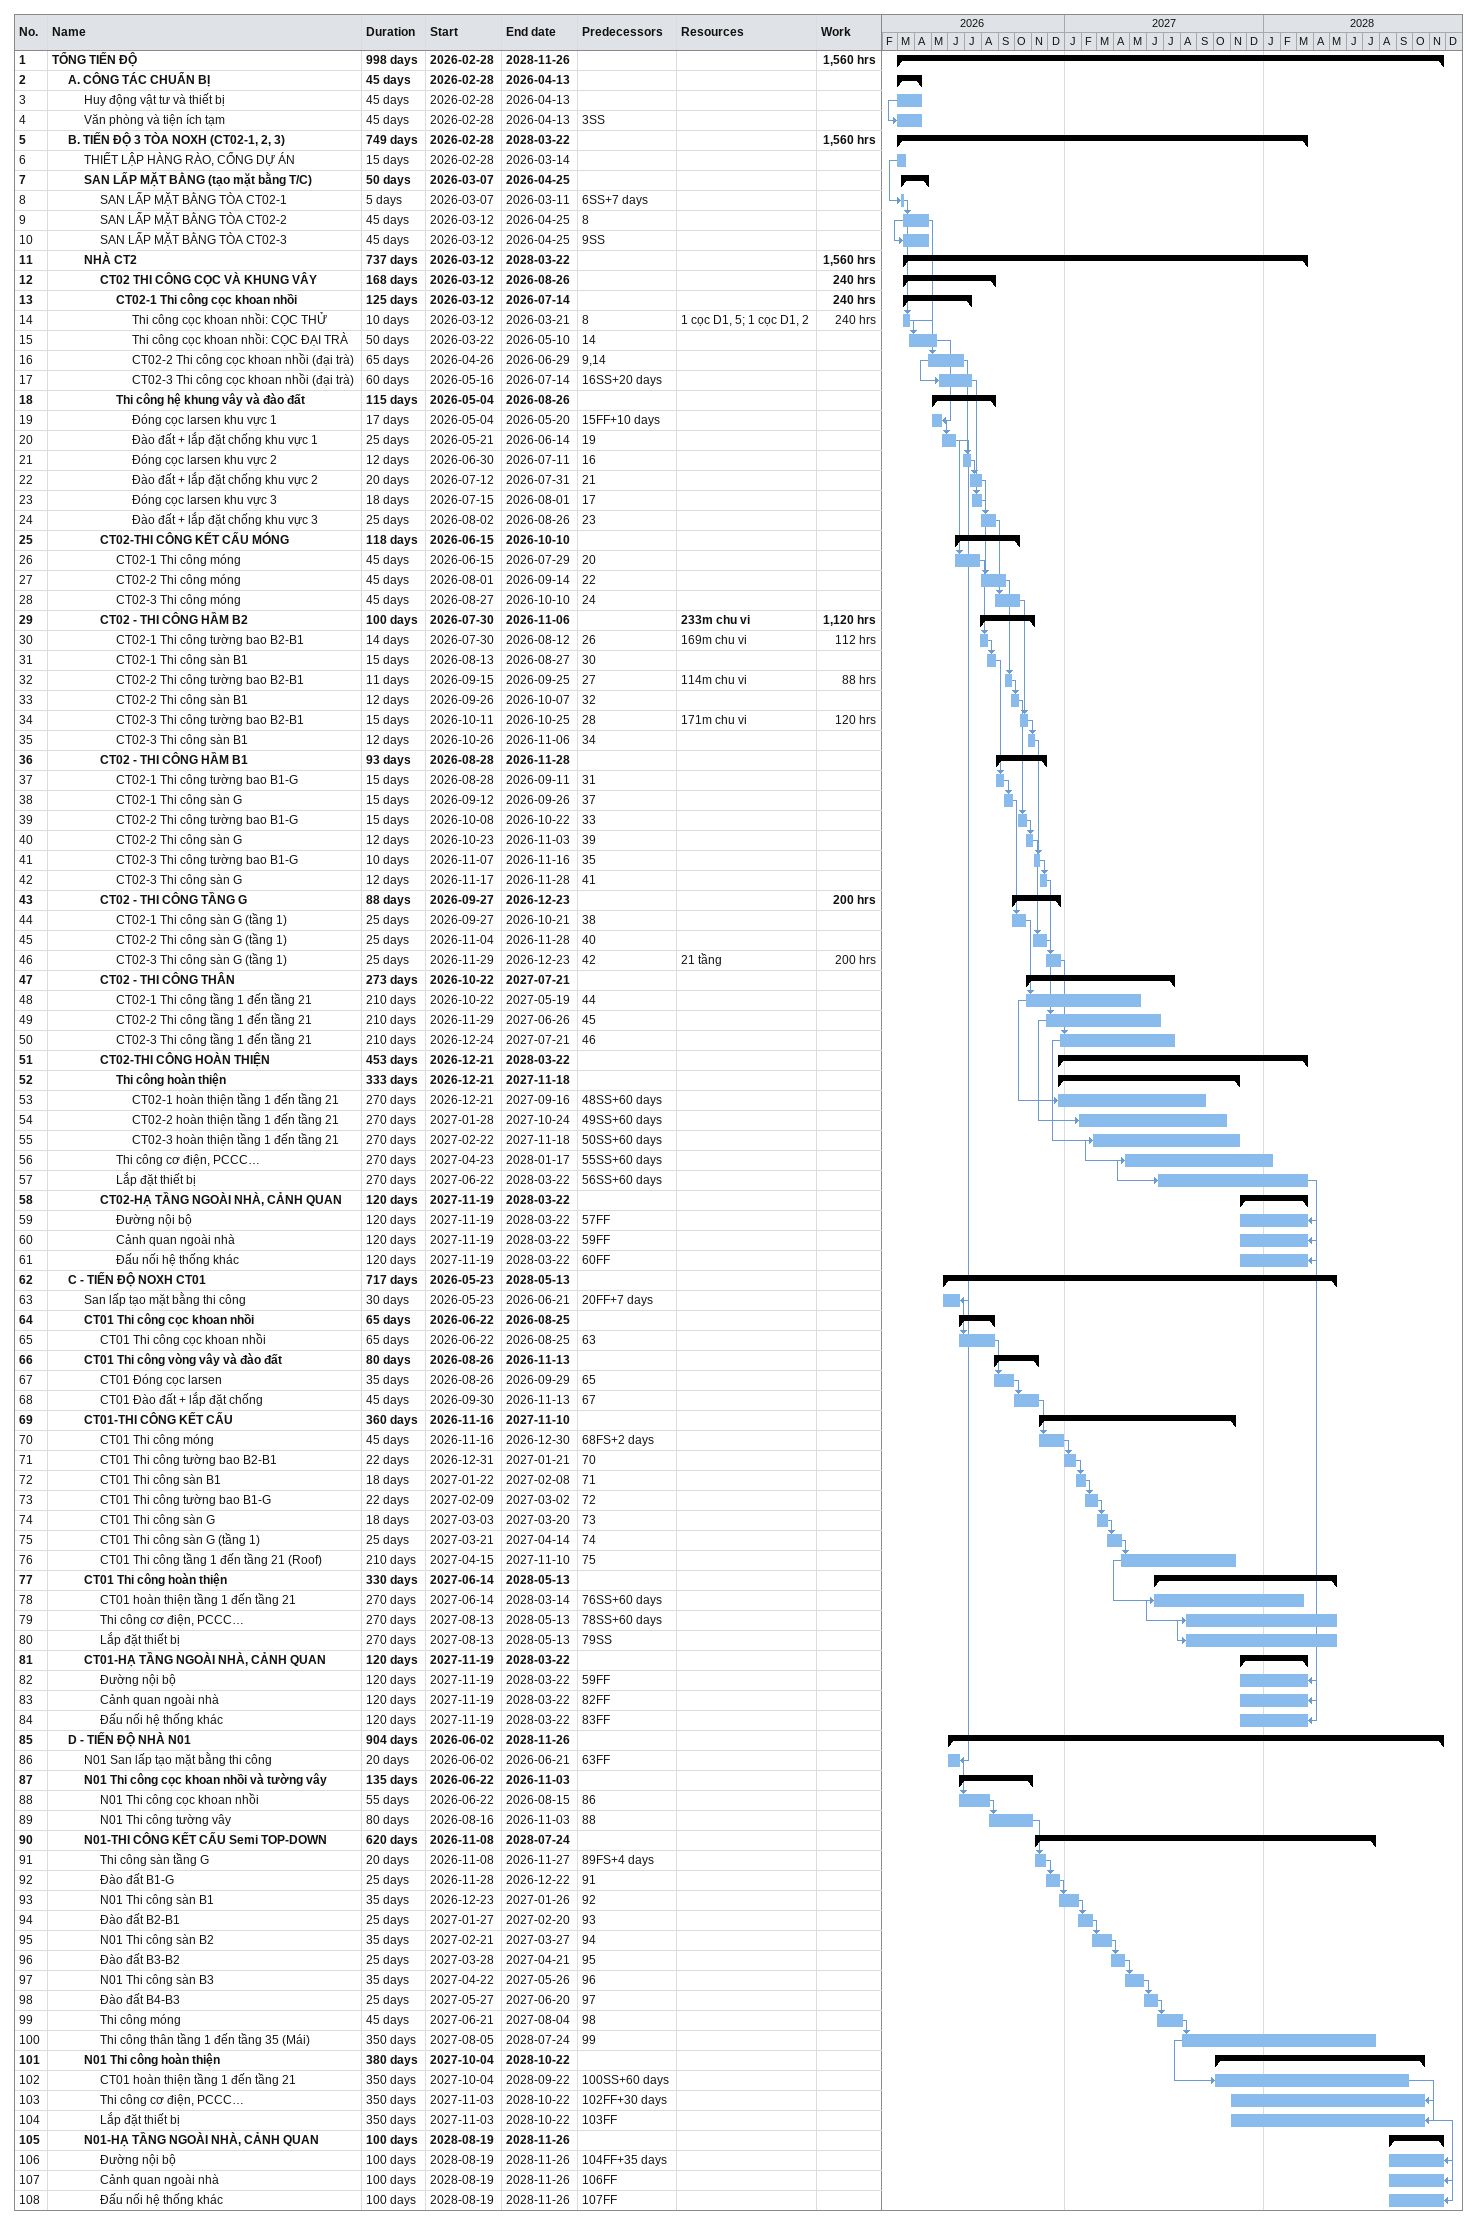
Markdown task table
| ID | Level | Task | Duration | Start | Finish | Predecessors | Resources | Work (h) |
|---|---|---|---|---|---|---|---|---|
| 1 | 1 | **TỔNG TIẾN ĐỘ** | 998d | 2026-02-28 | 2028-11-26 |  |  | 1560 |
| 2 | 2 | **A. CÔNG TÁC CHUẨN BỊ** | 45d | 2026-02-28 | 2026-04-13 |  |  |  |
| 3 | 3 | Huy động vật tư và thiết bị | 45d | 2026-02-28 | 2026-04-13 |  |  |  |
| 4 | 3 | Văn phòng và tiện ích tạm | 45d | 2026-02-28 | 2026-04-13 | 3SS |  |  |
| 5 | 2 | **B. TIẾN ĐỘ 3 TÒA NOXH (CT02-1, 2, 3)** | 749d | 2026-02-28 | 2028-03-22 |  |  | 1560 |
| 6 | 3 | THIẾT LẬP HÀNG RÀO, CỔNG DỰ ÁN | 15d | 2026-02-28 | 2026-03-14 |  |  |  |
| 7 | 3 | **SAN LẤP MẶT BẰNG (tạo mặt bằng T/C)** | 50d | 2026-03-07 | 2026-04-25 |  |  |  |
| 8 | 4 | SAN LẤP MẶT BẰNG TÒA CT02-1 | 5d | 2026-03-07 | 2026-03-11 | 6SS+7d |  |  |
| 9 | 4 | SAN LẤP MẶT BẰNG TÒA CT02-2 | 45d | 2026-03-12 | 2026-04-25 | 8 |  |  |
| 10 | 4 | SAN LẤP MẶT BẰNG TÒA CT02-3 | 45d | 2026-03-12 | 2026-04-25 | 9SS |  |  |
| 11 | 3 | **NHÀ CT2** | 737d | 2026-03-12 | 2028-03-22 |  |  | 1560 |
| 12 | 4 | **CT02 THI CÔNG CỌC VÀ KHUNG VÂY** | 168d | 2026-03-12 | 2026-08-26 |  |  | 240 |
| 13 | 5 | **CT02-1 Thi công cọc khoan nhồi** | 125d | 2026-03-12 | 2026-07-14 |  |  | 240 |
| 14 | 6 | Thi công cọc khoan nhồi: CỌC THỬ | 10d | 2026-03-12 | 2026-03-21 | 8 | 1 cọc D1, 5; 1 cọc D1, 2 | 240 |
| 15 | 6 | Thi công cọc khoan nhồi: CỌC ĐẠI TRÀ | 50d | 2026-03-22 | 2026-05-10 | 14 |  |  |
| 16 | 6 | CT02-2 Thi công cọc khoan nhồi (đại trà) | 65d | 2026-04-26 | 2026-06-29 | 9, 14 |  |  |
| 17 | 6 | CT02-3 Thi công cọc khoan nhồi (đại trà) | 60d | 2026-05-16 | 2026-07-14 | 16SS+20d |  |  |
| 18 | 5 | **Thi công hệ khung vây và đào đất** | 115d | 2026-05-04 | 2026-08-26 |  |  |  |
| 19 | 6 | Đóng cọc larsen khu vực 1 | 17d | 2026-05-04 | 2026-05-20 | 15FF+10d |  |  |
| 20 | 6 | Đào đất + lắp đặt chống khu vực 1 | 25d | 2026-05-21 | 2026-06-14 | 19 |  |  |
| 21 | 6 | Đóng cọc larsen khu vực 2 | 12d | 2026-06-30 | 2026-07-11 | 16 |  |  |
| 22 | 6 | Đào đất + lắp đặt chống khu vực 2 | 20d | 2026-07-12 | 2026-07-31 | 21 |  |  |
| 23 | 6 | Đóng cọc larsen khu vực 3 | 18d | 2026-07-15 | 2026-08-01 | 17 |  |  |
| 24 | 6 | Đào đất + lắp đặt chống khu vực 3 | 25d | 2026-08-02 | 2026-08-26 | 23 |  |  |
| 25 | 4 | **CT02-THI CÔNG KẾT CẤU MÓNG** | 118d | 2026-06-15 | 2026-10-10 |  |  |  |
| 26 | 5 | CT02-1 Thi công móng | 45d | 2026-06-15 | 2026-07-29 | 20 |  |  |
| 27 | 5 | CT02-2 Thi công móng | 45d | 2026-08-01 | 2026-09-14 | 22 |  |  |
| 28 | 5 | CT02-3 Thi công móng | 45d | 2026-08-27 | 2026-10-10 | 24 |  |  |
| 29 | 4 | **CT02 - THI CÔNG HẦM B2** | 100d | 2026-07-30 | 2026-11-06 |  | 233m chu vi | 1120 |
| 30 | 5 | CT02-1 Thi công tường bao B2-B1 | 14d | 2026-07-30 | 2026-08-12 | 26 | 169m chu vi | 112 |
| 31 | 5 | CT02-1 Thi công sàn B1 | 15d | 2026-08-13 | 2026-08-27 | 30 |  |  |
| 32 | 5 | CT02-2 Thi công tường bao B2-B1 | 11d | 2026-09-15 | 2026-09-25 | 27 | 114m chu vi | 88 |
| 33 | 5 | CT02-2 Thi công sàn B1 | 12d | 2026-09-26 | 2026-10-07 | 32 |  |  |
| 34 | 5 | CT02-3 Thi công tường bao B2-B1 | 15d | 2026-10-11 | 2026-10-25 | 28 | 171m chu vi | 120 |
| 35 | 5 | CT02-3 Thi công sàn B1 | 12d | 2026-10-26 | 2026-11-06 | 34 |  |  |
| 36 | 4 | **CT02 - THI CÔNG HẦM B1** | 93d | 2026-08-28 | 2026-11-28 |  |  |  |
| 37 | 5 | CT02-1 Thi công tường bao B1-G | 15d | 2026-08-28 | 2026-09-11 | 31 |  |  |
| 38 | 5 | CT02-1 Thi công sàn G | 15d | 2026-09-12 | 2026-09-26 | 37 |  |  |
| 39 | 5 | CT02-2 Thi công tường bao B1-G | 15d | 2026-10-08 | 2026-10-22 | 33 |  |  |
| 40 | 5 | CT02-2 Thi công sàn G | 12d | 2026-10-23 | 2026-11-03 | 39 |  |  |
| 41 | 5 | CT02-3 Thi công tường bao B1-G | 10d | 2026-11-07 | 2026-11-16 | 35 |  |  |
| 42 | 5 | CT02-3 Thi công sàn G | 12d | 2026-11-17 | 2026-11-28 | 41 |  |  |
| 43 | 4 | **CT02 - THI CÔNG TẦNG G** | 88d | 2026-09-27 | 2026-12-23 |  |  | 200 |
| 44 | 5 | CT02-1 Thi công sàn G (tầng 1) | 25d | 2026-09-27 | 2026-10-21 | 38 |  |  |
| 45 | 5 | CT02-2 Thi công sàn G (tầng 1) | 25d | 2026-11-04 | 2026-11-28 | 40 |  |  |
| 46 | 5 | CT02-3 Thi công sàn G (tầng 1) | 25d | 2026-11-29 | 2026-12-23 | 42 | 21 tầng | 200 |
| 47 | 4 | **CT02 - THI CÔNG THÂN** | 273d | 2026-10-22 | 2027-07-21 |  |  |  |
| 48 | 5 | CT02-1 Thi công tầng 1 đến tầng 21 | 210d | 2026-10-22 | 2027-05-19 | 44 |  |  |
| 49 | 5 | CT02-2 Thi công tầng 1 đến tầng 21 | 210d | 2026-11-29 | 2027-06-26 | 45 |  |  |
| 50 | 5 | CT02-3 Thi công tầng 1 đến tầng 21 | 210d | 2026-12-24 | 2027-07-21 | 46 |  |  |
| 51 | 4 | **CT02-THI CÔNG HOÀN THIỆN** | 453d | 2026-12-21 | 2028-03-22 |  |  |  |
| 52 | 5 | **Thi công hoàn thiện** | 333d | 2026-12-21 | 2027-11-18 |  |  |  |
| 53 | 6 | CT02-1 hoàn thiện tầng 1 đến tầng 21 | 270d | 2026-12-21 | 2027-09-16 | 48SS+60d |  |  |
| 54 | 6 | CT02-2 hoàn thiện tầng 1 đến tầng 21 | 270d | 2027-01-28 | 2027-10-24 | 49SS+60d |  |  |
| 55 | 6 | CT02-3 hoàn thiện tầng 1 đến tầng 21 | 270d | 2027-02-22 | 2027-11-18 | 50SS+60d |  |  |
| 56 | 5 | Thi công cơ điện, PCCC… | 270d | 2027-04-23 | 2028-01-17 | 55SS+60d |  |  |
| 57 | 5 | Lắp đặt thiết bị | 270d | 2027-06-22 | 2028-03-22 | 56SS+60d |  |  |
| 58 | 4 | **CT02-HẠ TẦNG NGOÀI NHÀ, CẢNH QUAN** | 120d | 2027-11-19 | 2028-03-22 |  |  |  |
| 59 | 5 | Đường nội bộ | 120d | 2027-11-19 | 2028-03-22 | 57FF |  |  |
| 60 | 5 | Cảnh quan ngoài nhà | 120d | 2027-11-19 | 2028-03-22 | 59FF |  |  |
| 61 | 5 | Đấu nối hệ thống khác | 120d | 2027-11-19 | 2028-03-22 | 60FF |  |  |
| 62 | 2 | **C - TIẾN ĐỘ NOXH CT01** | 717d | 2026-05-23 | 2028-05-13 |  |  |  |
| 63 | 3 | San lấp tạo mặt bằng thi công | 30d | 2026-05-23 | 2026-06-21 | 20FF+7d |  |  |
| 64 | 3 | **CT01 Thi công cọc khoan nhồi** | 65d | 2026-06-22 | 2026-08-25 |  |  |  |
| 65 | 4 | CT01 Thi công cọc khoan nhồi | 65d | 2026-06-22 | 2026-08-25 | 63 |  |  |
| 66 | 3 | **CT01 Thi công vòng vây và đào đất** | 80d | 2026-08-26 | 2026-11-13 |  |  |  |
| 67 | 4 | CT01 Đóng cọc larsen | 35d | 2026-08-26 | 2026-09-29 | 65 |  |  |
| 68 | 4 | CT01 Đào đất + lắp đặt chống | 45d | 2026-09-30 | 2026-11-13 | 67 |  |  |
| 69 | 3 | **CT01-THI CÔNG KẾT CẤU** | 360d | 2026-11-16 | 2027-11-10 |  |  |  |
| 70 | 4 | CT01 Thi công móng | 45d | 2026-11-16 | 2026-12-30 | 68FS+2d |  |  |
| 71 | 4 | CT01 Thi công tường bao B2-B1 | 22d | 2026-12-31 | 2027-01-21 | 70 |  |  |
| 72 | 4 | CT01 Thi công sàn B1 | 18d | 2027-01-22 | 2027-02-08 | 71 |  |  |
| 73 | 4 | CT01 Thi công tường bao B1-G | 22d | 2027-02-09 | 2027-03-02 | 72 |  |  |
| 74 | 4 | CT01 Thi công sàn G | 18d | 2027-03-03 | 2027-03-20 | 73 |  |  |
| 75 | 4 | CT01 Thi công sàn G (tầng 1) | 25d | 2027-03-21 | 2027-04-14 | 74 |  |  |
| 76 | 4 | CT01 Thi công tầng 1 đến tầng 21 (Roof) | 210d | 2027-04-15 | 2027-11-10 | 75 |  |  |
| 77 | 3 | **CT01 Thi công hoàn thiện** | 330d | 2027-06-14 | 2028-05-13 |  |  |  |
| 78 | 4 | CT01 hoàn thiện tầng 1 đến tầng 21 | 270d | 2027-06-14 | 2028-03-14 | 76SS+60d |  |  |
| 79 | 4 | Thi công cơ điện, PCCC… | 270d | 2027-08-13 | 2028-05-13 | 78SS+60d |  |  |
| 80 | 4 | Lắp đặt thiết bị | 270d | 2027-08-13 | 2028-05-13 | 79SS |  |  |
| 81 | 3 | **CT01-HẠ TẦNG NGOÀI NHÀ, CẢNH QUAN** | 120d | 2027-11-19 | 2028-03-22 |  |  |  |
| 82 | 4 | Đường nội bộ | 120d | 2027-11-19 | 2028-03-22 | 59FF |  |  |
| 83 | 4 | Cảnh quan ngoài nhà | 120d | 2027-11-19 | 2028-03-22 | 82FF |  |  |
| 84 | 4 | Đấu nối hệ thống khác | 120d | 2027-11-19 | 2028-03-22 | 83FF |  |  |
| 85 | 2 | **D - TIẾN ĐỘ NHÀ N01** | 904d | 2026-06-02 | 2028-11-26 |  |  |  |
| 86 | 3 | N01 San lấp tạo mặt bằng thi công | 20d | 2026-06-02 | 2026-06-21 | 63FF |  |  |
| 87 | 3 | **N01 Thi công cọc khoan nhồi và tường vây** | 135d | 2026-06-22 | 2026-11-03 |  |  |  |
| 88 | 4 | N01 Thi công cọc khoan nhồi | 55d | 2026-06-22 | 2026-08-15 | 86 |  |  |
| 89 | 4 | N01 Thi công tường vây | 80d | 2026-08-16 | 2026-11-03 | 88 |  |  |
| 90 | 3 | **N01-THI CÔNG KẾT CẤU Semi TOP-DOWN** | 620d | 2026-11-08 | 2028-07-24 |  |  |  |
| 91 | 4 | Thi công sàn tầng G | 20d | 2026-11-08 | 2026-11-27 | 89FS+4d |  |  |
| 92 | 4 | Đào đất B1-G | 25d | 2026-11-28 | 2026-12-22 | 91 |  |  |
| 93 | 4 | N01 Thi công sàn B1 | 35d | 2026-12-23 | 2027-01-26 | 92 |  |  |
| 94 | 4 | Đào đất B2-B1 | 25d | 2027-01-27 | 2027-02-20 | 93 |  |  |
| 95 | 4 | N01 Thi công sàn B2 | 35d | 2027-02-21 | 2027-03-27 | 94 |  |  |
| 96 | 4 | Đào đất B3-B2 | 25d | 2027-03-28 | 2027-04-21 | 95 |  |  |
| 97 | 4 | N01 Thi công sàn B3 | 35d | 2027-04-22 | 2027-05-26 | 96 |  |  |
| 98 | 4 | Đào đất B4-B3 | 25d | 2027-05-27 | 2027-06-20 | 97 |  |  |
| 99 | 4 | Thi công móng | 45d | 2027-06-21 | 2027-08-04 | 98 |  |  |
| 100 | 4 | Thi công thân tầng 1 đến tầng 35 (Mái) | 350d | 2027-08-05 | 2028-07-24 | 99 |  |  |
| 101 | 3 | **N01 Thi công hoàn thiện** | 380d | 2027-10-04 | 2028-10-22 |  |  |  |
| 102 | 4 | CT01 hoàn thiện tầng 1 đến tầng 21 | 350d | 2027-10-04 | 2028-09-22 | 100SS+60d |  |  |
| 103 | 4 | Thi công cơ điện, PCCC… | 350d | 2027-11-03 | 2028-10-22 | 102FF+30d |  |  |
| 104 | 4 | Lắp đặt thiết bị | 350d | 2027-11-03 | 2028-10-22 | 103FF |  |  |
| 105 | 3 | **N01-HẠ TẦNG NGOÀI NHÀ, CẢNH QUAN** | 100d | 2028-08-19 | 2028-11-26 |  |  |  |
| 106 | 4 | Đường nội bộ | 100d | 2028-08-19 | 2028-11-26 | 104FF+35d |  |  |
| 107 | 4 | Cảnh quan ngoài nhà | 100d | 2028-08-19 | 2028-11-26 | 106FF |  |  |
| 108 | 4 | Đấu nối hệ thống khác | 100d | 2028-08-19 | 2028-11-26 | 107FF |  |  |
